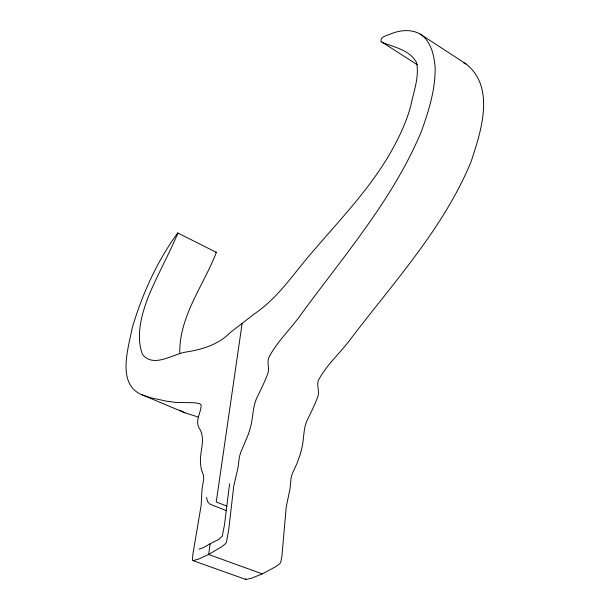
<?xml version="1.0" encoding="UTF-8"?>
<svg xmlns="http://www.w3.org/2000/svg" width="610" height="610" viewBox="0 0 610 610"><rect width="100%" height="100%" fill="white"/><g stroke="black" fill="none" stroke-linecap="round" stroke-linejoin="round"><path stroke-width="0.91" d="M179.782 353.289C179.104 316.186 203.58 285.587 216.375 252.372L177.708 232.959C156.961 261.476 142.115 294.34 132.164 328.157C128.382 348.379 116.274 384.506 142.275 394.914L185.005 412.833L198.578 417.141M229.589 483.814L224.427 525.179L222.284 536.213L218.578 539.499L210.198 543.716L208.635 554.498L198.486 559.126L193.004 560.643L192.501 559.896L192.813 554.681L201.163 505.271L201.979 489.548L203.717 478.888L203.542 475.396L201.445 469.807L200.629 464.789A50.958 21.312 -67.3 0 1 200.438 458.911C200.896 448.502 205.44 437.408 199.081 427.953C194.819 420.336 201.208 412.795 201.132 405.009L199.615 403.652L194.46 402.745L175.97 402.455L166.21 401.121L150.609 397.705L142.275 394.914M242.139 323.369L216.245 501.999L226.828 506.079M215.719 252.395L216.222 252.067M210.198 543.716L203.359 547.658L198.997 549.175M193.004 560.643L245.944 579.5L251.709 578.166L262.308 573.896L275.735 566.69L279.837 563.663L280.714 562.184L281.904 556.305L286.235 506.948L290.024 488.816L291.039 478.072L292.358 473.52L296.933 463.562L299.632 456.066A49.684 22.867 -67.7 0 0 301.782 448.35C304.222 438.834 303.063 428.502 307.524 419.505C311.214 411.994 314.981 404.476 317.833 396.591C319.823 391.376 316.537 386.038 318.214 380.747C326.137 365.169 340.106 353.198 350.483 339.213C393.473 282.544 443.264 228.636 470.867 162.237C480.817 132.248 495.823 87.886 466.269 64.088L420.122 34.038C411.148 28.975 400.267 30.081 391.018 33.771C387.808 35.517 379.862 36.341 381.036 41.488L417.332 64.797M262.308 573.896L208.635 554.498L221.575 546.827L225.563 543.64L226.447 542.122L228.773 529.282L233.744 486.17L237.999 467.756L239.364 456.89L240.782 452.254L248.3 434.419A50.805 21.182 -67.3 0 0 250.618 426.573C253.272 416.927 252.586 406.451 257.107 397.324C260.882 389.63 264.709 381.936 267.698 373.892C269.757 368.692 266.875 363.217 268.644 357.933C276.665 342.027 290.329 329.415 300.654 314.966C343.529 256.154 392.649 199.882 421.091 132.172C428.708 111.256 435.616 89.357 435.121 66.848C434.023 54.908 430.896 40.961 420.122 34.038M226.539 510.677L210.023 504.218L207.659 501.794L206.493 497.486M185.005 412.833L179.5 410.164M245.944 579.5L245.38 578.745M463.516 62.746L466.269 64.088M381.768 42.189C394.06 47.29 409.836 49.845 416.584 62.655C419.39 76.99 413.763 91.378 410.881 105.309C406.916 120.643 400.19 135.092 392.588 148.924C371.825 186.637 341.73 217.8 313.921 250.23C294.775 271.816 278.9 297.39 254.553 313.761L230.077 332.694C218.182 344.818 201.727 349.652 185.387 352.13C172.157 354.471 153.468 368.12 142.526 354.494C135.717 336.491 141.284 315.583 147.757 298.183C156.678 276.048 168.634 255.201 177.838 233.249L177.708 232.959"/></g></svg>
